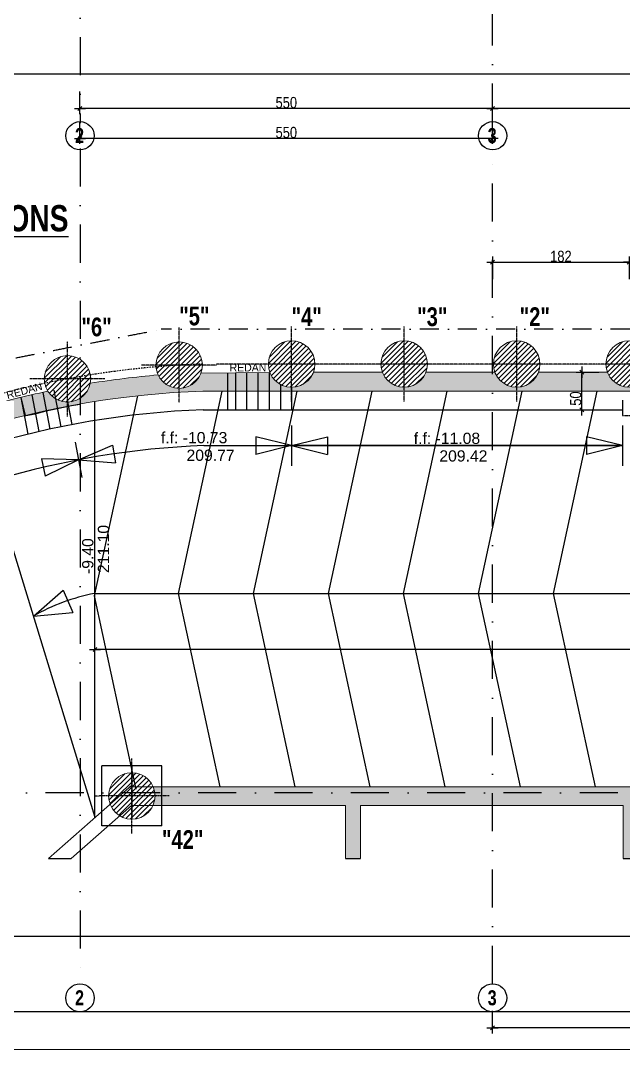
# Model space of a CAD drawing. Header units: millimetres. Extents: x -26249 to 60250, y -21218 to 23336.
# Drawn here: x 51418 to 52222, y -1232 to 141 of the extents above; entities that cross this region are included whole.
import ezdxf
from ezdxf.enums import TextEntityAlignment as Align

# ---------------------------------------------------------------- set-up
doc = ezdxf.new("R2010")
doc.units = ezdxf.units.MM
doc.linetypes.add('TIRETPTX2', pattern=[50.8, 25.4, -12.7, 0, -12.7])
for name, color, linetype in [('01_cote_gen', 4, 'Continuous'), ('01_linteaux', 2, 'Continuous'), ('01_poch_murs', 253, 'Continuous'), ('01_texte', 230, 'Continuous'), ('AA_COTES', 2, 'Continuous')]:
    doc.layers.add(name, color=color, linetype=linetype)
for name, color, linetype, lineweight in [('01_murs_coup', 5, 'Continuous', 60), ('01_PIEUX', 5, 'Continuous', 60), ('B Général', 7, 'Continuous', 5)]:
    doc.layers.add(name, color=color, linetype=linetype, lineweight=lineweight)
doc.styles.add('impact', font='impact.ttf')
doc.styles.add('MATTE_TXT', font='arial.ttf')
doc.styles.add('STYLE2', font='ARIALN.TTF')
doc.dimstyles.new('JB50', dxfattribs={"dimscale": 0.1, "dimtxt": 150, "dimasz": 15, "dimexe": 0.1, "dimexo": 0.1, "dimgap": 0.09, "dimtad": 1, "dimdec": 1, "dimdsep": 46, "dimtxsty": 'STYLE2', "dimblk1": 'BOND_G', "dimblk2": 'BOND_D', "dimsah": 1, "dimcen": 1.5, "dimdle": 0.01, "dimse1": 1, "dimse2": 1, "dimclrd": 4, "dimclre": 2, "dimclrt": 6, "dimazin": 2, "dimtfac": 2.333333, "dimtdec": 1, "dimtix": 1, "dimtmove": 2, "dimatfit": 3, "dimldrblk": 'BOND_G', "dimfxl": 1, "dimtolj": 1, "dimtzin": 0, "dimarcsym": 0})

# ---------------------------------------------------------------- blocks, each defined once
blk = doc.blocks.new('BOND_G')
at = {"layer": 'AA_COTES', "color": 0}
for p, q in [((0, -5), (0, 15)), ((5, 0), (-5, 0)), ((1.77, 1.77), (-1.77, -1.77))]:
    blk.add_line(p, q, dxfattribs=at)
blk = doc.blocks.new('BOND_D')
at = {"layer": 'AA_COTES', "color": 0}
for p, q in [((5, 0), (-5, 0)), ((-1.77, -1.77), (1.77, 1.77)), ((0, 5), (0, -15))]:
    blk.add_line(p, q, dxfattribs=at)
blk = doc.blocks.new('*D1538')
at = {"layer": '01_cote_gen', "color": 4, "lineweight": -2, "ltscale": 3, "transparency": 16777216}
blk.add_line((52166.4, -376.6), (52166.4, -329.6), dxfattribs=at)
at = {"layer": 'Defpoints', "color": 0, "ltscale": 3, "transparency": 16777216}
for p in [(52166.4, -328.1), (52176.4, -328.1), (52176.4, -378.1)]:
    blk.add_point(p, dxfattribs=at)
at = {"layer": '01_cote_gen', "color": 4, "lineweight": -2, "ltscale": 3, "transparency": 16777216, "xscale": 1.5, "yscale": 1.5, "zscale": 1.5}
for name, p, rotation in [('BOND_D', (52166.4, -328.1), 90), ('BOND_G', (52166.4, -378.1), 270)]:
    blk.add_blockref(name, p, dxfattribs=dict(at, rotation=rotation))
at = {"layer": '01_cote_gen', "color": 6, "ltscale": 3, "transparency": 16777216, "insert": (52158.2, -363.2), "char_height": 15, "attachment_point": 5, "rotation": 90, "style": 'STYLE2'}
blk.add_mtext('\\A1;50', dxfattribs=at)
blk = doc.blocks.new('*D1548')
at = {"layer": '01_cote_gen', "color": 4, "lineweight": -2, "transparency": 16777216}
blk.add_line((53183, -698.1), (51519, -698.1), dxfattribs=at)
at = {"layer": 'Defpoints', "color": 0, "transparency": 16777216}
for p in [(51517.5, -698.1), (53184.5, -705.6), (51517.5, -770.6)]:
    blk.add_point(p, dxfattribs=at)
at = {"layer": '01_cote_gen', "color": 4, "lineweight": -2, "transparency": 16777216, "xscale": 1.5, "yscale": 1.5, "zscale": 1.5, "rotation": 180}
blk.add_blockref('BOND_D', (51517.5, -698.1), dxfattribs=at)
at = {"layer": '01_cote_gen', "color": 4, "lineweight": -2, "transparency": 16777216, "xscale": 1.5, "yscale": 1.5, "zscale": 1.5}
blk.add_blockref('BOND_G', (53184.5, -698.1), dxfattribs=at)
at = {"layer": '01_cote_gen', "color": 6, "transparency": 16777216, "insert": (52351, -690.4), "char_height": 15, "attachment_point": 5, "style": 'STYLE2'}
blk.add_mtext('\\A1;1667', dxfattribs=at)
blk = doc.blocks.new('*D1564')
at = {"layer": '01_cote_gen', "color": 4, "lineweight": -2, "transparency": 16777216}
blk.add_line((52656, -1202.8), (52049, -1202.8), dxfattribs=at)
at = {"layer": 'Defpoints', "color": 0, "transparency": 16777216}
for p in [(52047.5, -1114.6), (52657.5, -1114.6), (52047.5, -1202.8)]:
    blk.add_point(p, dxfattribs=at)
at = {"layer": '01_cote_gen', "color": 4, "lineweight": -2, "transparency": 16777216, "xscale": 1.5, "yscale": 1.5, "zscale": 1.5, "rotation": 180}
blk.add_blockref('BOND_D', (52047.5, -1202.8), dxfattribs=at)
at = {"layer": '01_cote_gen', "color": 4, "lineweight": -2, "transparency": 16777216, "xscale": 1.5, "yscale": 1.5, "zscale": 1.5}
blk.add_blockref('BOND_G', (52657.5, -1202.8), dxfattribs=at)
at = {"layer": '01_cote_gen', "color": 6, "transparency": 16777216, "insert": (52352.5, -1195.2), "char_height": 15, "attachment_point": 5, "style": 'STYLE2'}
blk.add_mtext('\\A1;610', dxfattribs=at)
blk = doc.blocks.new('*D1565')
at = {"layer": '01_cote_gen', "color": 4, "lineweight": -2, "transparency": 16777216}
blk.add_line((52046, -16), (51499, -16), dxfattribs=at)
at = {"layer": 'Defpoints', "color": 0, "transparency": 16777216}
for p in [(51497.5, 65.2), (51497.5, -16), (52047.5, -1114.6)]:
    blk.add_point(p, dxfattribs=at)
at = {"layer": '01_cote_gen', "color": 4, "lineweight": -2, "transparency": 16777216, "xscale": 1.5, "yscale": 1.5, "zscale": 1.5, "rotation": 180}
blk.add_blockref('BOND_D', (51497.5, -16), dxfattribs=at)
at = {"layer": '01_cote_gen', "color": 4, "lineweight": -2, "transparency": 16777216, "xscale": 1.5, "yscale": 1.5, "zscale": 1.5}
blk.add_blockref('BOND_G', (52047.5, -16), dxfattribs=at)
at = {"layer": '01_cote_gen', "color": 6, "transparency": 16777216, "insert": (51772.5, -8.3), "char_height": 15, "attachment_point": 5, "style": 'STYLE2'}
blk.add_mtext('\\A1;550', dxfattribs=at)
blk = doc.blocks.new('*D1447')
at = {"layer": '01_cote_gen', "color": 4, "lineweight": -2, "transparency": 16777216}
blk.add_line((52049, -181.2), (52228, -181.2), dxfattribs=at)
at = {"layer": 'Defpoints', "color": 0, "transparency": 16777216}
for p in [(52229.5, -181.2), (52229.5, -318.8), (52047.5, -436.2)]:
    blk.add_point(p, dxfattribs=at)
at = {"layer": '01_cote_gen', "color": 4, "lineweight": -2, "transparency": 16777216, "xscale": 1.5, "yscale": 1.5, "zscale": 1.5, "rotation": 180}
blk.add_blockref('BOND_G', (52047.5, -181.2), dxfattribs=at)
at = {"layer": '01_cote_gen', "color": 4, "lineweight": -2, "transparency": 16777216, "xscale": 1.5, "yscale": 1.5, "zscale": 1.5}
blk.add_blockref('BOND_D', (52229.5, -181.2), dxfattribs=at)
at = {"layer": '01_cote_gen', "color": 6, "transparency": 16777216, "insert": (52138.5, -173.6), "char_height": 15, "attachment_point": 5, "style": 'STYLE2'}
blk.add_mtext('\\A1;182', dxfattribs=at)
blk = doc.blocks.new('*D1516')
at = {"layer": '01_cote_gen', "color": 4, "lineweight": -2, "transparency": 16777216}
blk.add_line((52656, 23.9), (52049, 23.9), dxfattribs=at)
at = {"layer": 'Defpoints', "color": 0, "transparency": 16777216}
for p in [(52047.5, 112.2), (52657.5, 112.2), (52047.5, 23.9)]:
    blk.add_point(p, dxfattribs=at)
at = {"layer": '01_cote_gen', "color": 4, "lineweight": -2, "transparency": 16777216, "xscale": 1.5, "yscale": 1.5, "zscale": 1.5, "rotation": 180}
blk.add_blockref('BOND_D', (52047.5, 23.9), dxfattribs=at)
at = {"layer": '01_cote_gen', "color": 4, "lineweight": -2, "transparency": 16777216, "xscale": 1.5, "yscale": 1.5, "zscale": 1.5}
blk.add_blockref('BOND_G', (52657.5, 23.9), dxfattribs=at)
at = {"layer": '01_cote_gen', "color": 6, "transparency": 16777216, "insert": (52352.5, 31.6), "char_height": 15, "attachment_point": 5, "style": 'STYLE2'}
blk.add_mtext('\\A1;610', dxfattribs=at)
blk = doc.blocks.new('*D1517')
at = {"layer": '01_cote_gen', "color": 4, "lineweight": -2, "transparency": 16777216}
blk.add_line((52046, 23.9), (51499, 23.9), dxfattribs=at)
at = {"layer": 'Defpoints', "color": 0, "transparency": 16777216}
for p in [(52047.5, 112.2), (51497.5, 105.1), (51497.5, 23.9)]:
    blk.add_point(p, dxfattribs=at)
at = {"layer": '01_cote_gen', "color": 4, "lineweight": -2, "transparency": 16777216, "xscale": 1.5, "yscale": 1.5, "zscale": 1.5, "rotation": 180}
blk.add_blockref('BOND_D', (51497.5, 23.9), dxfattribs=at)
at = {"layer": '01_cote_gen', "color": 4, "lineweight": -2, "transparency": 16777216, "xscale": 1.5, "yscale": 1.5, "zscale": 1.5}
blk.add_blockref('BOND_G', (52047.5, 23.9), dxfattribs=at)
at = {"layer": '01_cote_gen', "color": 6, "transparency": 16777216, "insert": (51772.5, 31.6), "char_height": 15, "attachment_point": 5, "style": 'STYLE2'}
blk.add_mtext('\\A1;550', dxfattribs=at)

msp = doc.modelspace()

# ---------------------------------------------------------------- hatches: boundary and pattern name
at = {"layer": '01_poch_murs'}
h = msp.add_hatch(dxfattribs=at)
h.set_pattern_fill('ANSI31', color=256, scale=1.5)
h.set_pattern_definition([(45, (33420.9527, 8384.6942), (-3.367596, 3.367596), [])])
h.paths.add_polyline_path([(51629.645, -287.573, 0.41421356), (51598.645, -318.573), (51629.645, -318.573)])
h.paths.add_polyline_path([(51629.645, -318.573), (51598.645, -318.573, 0.41421356), (51629.645, -349.573)])
h.paths.add_polyline_path([(51629.645, -287.573), (51629.645, -318.573), (51660.645, -318.573, 0.41421356)])
h.paths.add_polyline_path([(51660.645, -318.573), (51629.645, -318.573), (51629.645, -349.573, 0.41421356)])
h = msp.add_hatch(dxfattribs=at)
h.set_pattern_fill('ANSI31', color=256, scale=1.5)
h.set_pattern_definition([(45, (33570.868, 8386.1233), (-3.367596, 3.367596), [])])
h.paths.add_polyline_path([(51779.56, -286.144, 0.41421356), (51748.56, -317.144), (51779.56, -317.144)])
h.paths.add_polyline_path([(51779.56, -317.144), (51748.56, -317.144, 0.41421356), (51779.56, -348.144)])
h.paths.add_polyline_path([(51779.56, -286.144), (51779.56, -317.144), (51810.56, -317.144, 0.41421356)])
h.paths.add_polyline_path([(51810.56, -317.144), (51779.56, -317.144), (51779.56, -348.144, 0.41421356)])
h = msp.add_hatch(dxfattribs=at)
h.set_pattern_fill('ANSI31', color=256, scale=1.5)
h.set_pattern_definition([(45, (33720.868, 8386.1233), (-3.367596, 3.367596), [])])
h.paths.add_polyline_path([(51929.56, -286.144, 0.41421356), (51898.56, -317.144), (51929.56, -317.144)])
h.paths.add_polyline_path([(51929.56, -317.144), (51898.56, -317.144, 0.41421356), (51929.56, -348.144)])
h.paths.add_polyline_path([(51929.56, -286.144), (51929.56, -317.144), (51960.56, -317.144, 0.41421356)])
h.paths.add_polyline_path([(51960.56, -317.144), (51929.56, -317.144), (51929.56, -348.144, 0.41421356)])
h = msp.add_hatch(dxfattribs=at)
h.set_pattern_fill('ANSI31', color=256, scale=1.5)
h.set_pattern_definition([(45, (33870.868, 8386.1233), (-3.367596, 3.367596), [])])
h.paths.add_polyline_path([(52079.56, -286.144, 0.41421356), (52048.56, -317.144), (52079.56, -317.144)])
h.paths.add_polyline_path([(52079.56, -317.144), (52048.56, -317.144, 0.41421356), (52079.56, -348.144)])
h.paths.add_polyline_path([(52079.56, -286.144), (52079.56, -317.144), (52110.56, -317.144, 0.41421356)])
h.paths.add_polyline_path([(52110.56, -317.144), (52079.56, -317.144), (52079.56, -348.144, 0.41421356)])
h = msp.add_hatch(dxfattribs=at)
h.set_pattern_fill('ANSI31', color=256, scale=1.5)
h.set_pattern_definition([(45, (34020.868, 8386.1233), (-3.367596, 3.367596), [])])
h.paths.add_polyline_path([(52229.56, -286.144, 0.41421356), (52198.56, -317.144), (52229.56, -317.144)])
h.paths.add_polyline_path([(52229.56, -317.144), (52198.56, -317.144, 0.41421356), (52229.56, -348.144)])
h.paths.add_polyline_path([(52229.56, -286.144), (52229.56, -317.144), (52260.56, -317.144, 0.41421356)])
h.paths.add_polyline_path([(52260.56, -317.144), (52229.56, -317.144), (52229.56, -348.144, 0.41421356)])
h = msp.add_hatch(color=256, dxfattribs=at)
h.dxf.hatch_style = 1
h.paths.add_polyline_path([(53244.404, -309.798), (53030.576, -310.235), (52612.809, -313.183), (52260.523, -315.628, -0.0122371), (52260.56, -317.144, -0.83329013), (52200.578, -328.144), (52108.543, -328.144, -0.69006556), (52050.578, -328.144), (51958.543, -328.144, -0.69006556), (51900.578, -328.144), (51808.543, -328.144, -0.68666796), (51750.68, -328.411), (51658.744, -329.263, -0.66670859), (51601.564, -331.705, 0.01891787), (51511.267, -342.83, -0.68126896), (51454.547, -353.409, 0.00769277), (51418.463, -361.622), (51424.385, -385.91, -0.05087297), (51661.168, -353.144), (52220.66, -353.144), (52269.709, -353.144), (52269.709, -340.564), (52612.982, -338.182), (53030.69, -335.235), (53244.455, -334.797)])
h = msp.add_hatch(dxfattribs=at)
h.set_pattern_fill('ANSI31', color=256, scale=1.5)
h.set_pattern_definition([(45, (33272.134, 8366.302), (-3.367596, 3.367596), [])])
h.paths.add_polyline_path([(51480.827, -305.966, 0.41421356), (51449.827, -336.966), (51480.827, -336.966)])
h.paths.add_polyline_path([(51480.827, -336.966), (51449.827, -336.966, 0.41421356), (51480.827, -367.966)])
h.paths.add_polyline_path([(51480.827, -305.966), (51480.827, -336.966), (51511.827, -336.966, 0.41421356)])
h.paths.add_polyline_path([(51511.827, -336.966), (51480.827, -336.966), (51480.827, -367.966, 0.41421356)])
at = {"layer": '01_poch_murs', "ltscale": 3}
h = msp.add_hatch(color=256, dxfattribs=at)
h.dxf.hatch_style = 1
h.paths.add_polyline_path([(51750.68, -328.411), (51658.744, -329.263, -0.66670859), (51601.564, -331.705, 0.01891787), (51511.267, -342.83, -0.20580765), (51497.519, -363.088), (51497.519, -370.519, -0.03497636), (51661.168, -353.144), (51849.846, -353.144), (51849.846, -328.144), (51808.543, -328.144, -0.68666796)])
h = msp.add_hatch(color=256, dxfattribs=at)
h.dxf.hatch_style = 1
h.paths.add_polyline_path([(52050.578, -328.144), (51958.543, -328.144, -0.69006556), (51900.578, -328.144), (51849.846, -328.144), (51849.846, -353.144), (52220.584, -353.144), (52220.584, -346.816, -0.23263502), (52200.578, -328.144), (52108.543, -328.144, -0.69006556)])
h = msp.add_hatch(color=256, dxfattribs=at)
h.dxf.hatch_style = 1
h.paths.add_polyline_path([(51464.686, -363.432, -0.11653533), (51454.547, -353.409, 0.00144028), (51447.772, -354.862), (51452.476, -379.424, -0.00318472), (51467.154, -376.321)])
h.paths.add_polyline_path([(51447.772, -354.862, 0.00311946), (51433.128, -358.143), (51437.833, -382.715, -0.00318575), (51452.476, -379.424)])
h.paths.add_polyline_path([(51433.128, -358.143, 0.00312092), (51418.519, -361.608), (51423.227, -386.193, -0.0031873), (51437.833, -382.715)])
h.paths.add_polyline_path([(51480.827, -367.966, -0.13777035), (51464.686, -363.432), (51467.154, -376.321, -0.002959), (51480.827, -373.606)])
h.paths.add_polyline_path([(51497.519, -363.088, -0.14311505), (51480.827, -367.966), (51481.868, -373.406, -0.00337823), (51497.519, -370.519)])
at = {"layer": '01_poch_murs'}
h = msp.add_hatch(color=256, dxfattribs=at)
h.dxf.hatch_style = 1
h.paths.add_polyline_path([(51424.385, -385.91), (51418.463, -361.622, 0.01121893), (51366.333, -375.579, -0.68126896), (51311.35, -393.072, 0.01891333), (51226.542, -425.95, -0.01423605), (51226.593, -427.714, -0.66062577), (51174.137, -450.089, 0.01891333), (51094.03, -493.173, -0.0451712), (51094.534, -498.741, -0.61710708), (51045.001, -523.59, 0.01891333), (50970.818, -576.224, -0.07619286), (50972.242, -585.509, -0.57521779), (50925.914, -612.454, 0.01891333), (50858.787, -673.833, -0.10736101), (50861.581, -686.694, -0.18000707), (50854.042, -706.957), (50857.668, -710.472, -0.14140261)])
at = {"layer": '01_poch_murs', "ltscale": 3}
h = msp.add_hatch(color=256, dxfattribs=at)
h.dxf.hatch_style = 1
h.paths.add_polyline_path([(51480.827, -367.966), (51480.827, -373.606, -0.00022519), (51481.868, -373.406)])
at = {"layer": '01_poch_murs'}
h = msp.add_hatch(dxfattribs=at)
h.set_pattern_fill('ANSI31', color=256, scale=1.5)
h.set_pattern_definition([(45, (33357.877, 7809.8366), (-3.367596, 3.367596), [])])
h.paths.add_polyline_path([(51566.569, -862.431, 0.41421356), (51535.569, -893.431), (51566.569, -893.431)])
h.paths.add_polyline_path([(51566.569, -893.431), (51535.569, -893.431, 0.41421356), (51566.569, -924.431)])
h.paths.add_polyline_path([(51566.569, -862.431), (51566.569, -893.431), (51597.569, -893.431, 0.41421356)])
h.paths.add_polyline_path([(51597.569, -893.431), (51566.569, -893.431), (51566.569, -924.431, 0.41421356)])
h = msp.add_hatch(color=256, dxfattribs=at)
h.dxf.hatch_style = 1
h.paths.add_polyline_path([(53244.455, -881.131), (51595.025, -881.131, -0.10235519), (51597.569, -893.431, -0.10591855), (51594.849, -906.131), (51851.532, -906.131), (51851.532, -976.858), (51871.532, -976.858), (51871.532, -906.131), (52221.609, -906.131), (52221.609, -976.858), (52239.609, -976.858), (52239.609, -906.131), (52647.532, -906.131), (52647.532, -916.131), (52667.532, -916.131), (52667.532, -906.131), (53224.455, -906.131), (53224.455, -976.858), (53244.455, -976.858)])
h.paths.add_polyline_path([(53266.455, -881.131), (53246.455, -881.131), (53246.455, -976.858), (53266.455, -976.858)])

# ---------------------------------------------------------------- linework, layer by layer
at = {"layer": '01_cote_gen', "ltscale": 3}
msp.add_line((51566.569, -854.148), (51566.569, -923.158), dxfattribs=at)
at = {"layer": '01_linteaux', "linetype": 'TIRETPTX2', "ltscale": 2}
for p, q in [((52047.519, 6.331), (52047.519, 2849.444)), ((51497.519, 1847.948), (51497.519, 4.299)), ((51497.519, -29.418), (51497.519, -1144.066)), ((52047.519, -1144.066), (52047.519, -31.28)), ((59129.963, -889.131), (50572.366, -889.131))]:
    msp.add_line(p, q, dxfattribs=at)
at = {"layer": '01_linteaux', "color": 5, "linetype": 'TIRETPTX2'}
msp.add_line((52281.099, -270.765), (51605.68, -270.765), dxfattribs=at)
at = {"layer": '01_linteaux', "linetype": 'TIRETPTX2', "ltscale": 0.01}
for p, q in [((51629.645, -368.573), (51629.645, -268.573)), ((51779.56, -367.144), (51779.56, -267.144)), ((51929.56, -367.144), (51929.56, -267.144)), ((52079.56, -367.144), (52079.56, -267.144)), ((51480.827, -386.966), (51480.827, -286.966)), ((51679.645, -318.573), (51579.645, -318.573)), ((52260.56, -317.144), (51679.401, -317.144)), ((51530.827, -336.966), (51430.827, -336.966)), ((51566.569, -943.531), (51566.569, -843.531)), ((51616.569, -893.431), (51516.569, -893.531))]:
    msp.add_line(p, q, dxfattribs=at)
at = {"layer": '01_linteaux'}
for p, q in [((51694.56, -378.144), (51694.56, -328.931)), ((51704.56, -328.839), (51704.56, -378.144)), ((51719.56, -328.7), (51719.56, -378.144)), ((51734.56, -328.561), (51734.56, -378.144)), ((51749.56, -328.421), (51749.56, -378.144)), ((51447.78, -354.904), (51457.179, -403.986)), ((51462.486, -351.946), (51471.838, -400.781)), ((51764.56, -344.274), (51764.56, -378.144)), ((51779.56, -348.144), (51779.56, -378.144)), ((51418.519, -361.608), (51427.935, -410.78)), ((51433.128, -358.143), (51442.539, -407.287)), ((51480.2, -364.694), (51486.57, -397.96)), ((51480.827, -367.966), (51486.57, -397.96)), ((51517.455, -922.257), (51517.455, -367.156)), ((52220.584, -365.131), (52220.584, -385.906)), ((51661.618, -378.144), (52220.584, -378.144)), ((51517.536, -922.186), (51359.078, -403.838)), ((51606.569, -853.431), (51526.569, -853.431)), ((51526.569, -933.431), (51526.569, -853.431)), ((51606.569, -933.431), (51606.569, -853.431)), ((51606.569, -933.431), (51526.569, -933.431))]:
    msp.add_line(p, q, dxfattribs=at)
at = {"layer": '01_linteaux', "linetype": 'TIRETPTX2', "ltscale": 0.01}
msp.add_lwpolyline([(52220.584, -385.906), (52613.299, -383.181), (53030.895, -380.234), (53244.547, -379.797)], dxfattribs=at)
at = {"layer": '01_linteaux', "linetype": 'TIRETPTX2', "ltscale": 0.07}
msp.add_arc((51703.378, -1530.114), 1213.726, 91.990923, 152.881516, dxfattribs=at)
at = {"layer": '01_linteaux'}
msp.add_arc((51703.378, -1530.114), 1152.726, 92.076105, 151.317615, dxfattribs=at)
at = {"layer": '01_linteaux', "color": 5, "linetype": 'TIRETPTX2'}
msp.add_open_spline([(51212.079, -348.252), (51405.291, -310.215), (51598.502, -272.178), (51602.091, -271.471), (51605.68, -270.765)], degree=2, knots=[0, 0, 0, 1, 1, 1.01857444, 1.01857444, 1.01857444], dxfattribs=at)
at = {"layer": '01_murs_coup', "linetype": 'Continuous', "lineweight": 5}
for p, q in [((51658.744, -329.263), (51750.68, -328.411)), ((51808.543, -328.144), (51900.578, -328.144)), ((51958.543, -328.144), (52050.578, -328.144)), ((52108.543, -328.144), (52200.578, -328.144)), ((51661.168, -353.144), (52220.66, -353.144)), ((51566.569, -879.085), (51455.339, -976.858)), ((51564.242, -881.131), (53244.455, -881.131)), ((51566.094, -906.131), (51485.632, -976.858)), ((51566.094, -906.131), (51851.532, -906.131)), ((51851.532, -976.858), (51851.532, -906.131)), ((51871.532, -976.858), (51871.532, -906.131)), ((51871.532, -906.131), (52221.609, -906.131)), ((52221.609, -976.858), (52221.609, -906.131)), ((52221.609, -976.858), (52221.609, -906.131)), ((59200.424, -1231.677), (50478.456, -1231.677))]:
    msp.add_line(p, q, dxfattribs=at)
for radius, start, end in [(1202.726, 94.856074, 99.191213), (1177.726, 92.053949, 151.980914), (1202.726, 101.940114, 106.274213)]:
    msp.add_arc((51703.378, -1530.114), radius, start, end, dxfattribs=at)
at = {"layer": '01_PIEUX', "linetype": 'Continuous', "lineweight": 5}
msp.add_line((52220.66, -353.144), (52269.709, -353.144), dxfattribs=at)
for centre in [(51629.645, -318.573), (51779.56, -317.144), (51929.56, -317.144), (52079.56, -317.144), (52229.56, -317.144), (51480.827, -336.966), (51566.569, -893.431)]:
    msp.add_circle(centre, 31, dxfattribs=at)
at = {"layer": '01_poch_murs', "ltscale": 3}
for p, q in [((51628.793, -623.131), (51687.041, -353.144)), ((51728.793, -623.131), (51787.041, -353.144)), ((51828.793, -623.131), (51887.041, -353.144)), ((51928.793, -623.131), (51987.041, -353.144)), ((52028.793, -623.131), (52087.041, -353.144)), ((52128.793, -623.131), (52187.041, -353.144)), ((51486.224, -372.581), (51497.519, -370.519)), ((51516.821, -626.428), (51574.416, -359.47)), ((51423.227, -386.194), (51437.959, -383.373)), ((51437.959, -383.373), (51452.476, -379.424)), ((51452.476, -379.424), (51467.208, -376.603)), ((51467.208, -376.603), (51486.224, -372.581)), ((51572.483, -884.428), (51516.821, -626.428)), ((51684.455, -881.131), (51628.793, -623.131)), ((51784.455, -881.131), (51728.793, -623.131)), ((51884.455, -881.131), (51828.793, -623.131)), ((51984.455, -881.131), (51928.793, -623.131)), ((52084.455, -881.131), (52028.793, -623.131)), ((52184.455, -881.131), (52128.793, -623.131))]:
    msp.add_line(p, q, dxfattribs=at)
at = {"layer": '01_poch_murs'}
for p, q in [((51418.463, -361.622), (51424.385, -385.91)), ((51455.339, -976.858), (51485.632, -976.858)), ((51851.532, -976.858), (51871.532, -976.858)), ((52221.609, -976.858), (52239.609, -976.858))]:
    msp.add_line(p, q, dxfattribs=at)
at = {"layer": '01_texte'}
for p, q in [((50665.453, 69.881), (54659.115, 69.881)), ((51779.56, -398.98), (51779.56, -453.135)), ((52220.584, -398.98), (52220.584, -453.135)), ((51491.076, -421.489), (51500.088, -468.548)), ((51779.56, -426.058), (51731.691, -414.24)), ((51731.691, -414.24), (51731.691, -437.876)), ((51779.56, -426.058), (51827.429, -414.24)), ((51827.429, -414.24), (51827.429, -437.876)), ((52220.584, -426.058), (52172.715, -414.24)), ((52172.715, -414.24), (52172.715, -437.876)), ((51495.582, -445.018), (51540.909, -425.612)), ((51540.909, -425.612), (51544.732, -448.936)), ((51662.496, -426.058), (52220.584, -426.058)), ((51779.56, -426.058), (51731.691, -437.876)), ((52220.584, -426.058), (51779.56, -426.058)), ((51779.56, -426.058), (51827.429, -437.876)), ((52220.584, -426.058), (52172.715, -437.876)), ((51495.582, -445.018), (51446.299, -443.497)), ((51446.299, -443.497), (51451.254, -466.608)), ((51495.582, -445.018), (51451.254, -466.608)), ((51495.582, -445.018), (51544.732, -448.936)), ((51435.429, -653.6), (51475.219, -618.798)), ((51475.219, -618.798), (51488.058, -648.636)), ((51517.455, -623.131), (53183.928, -623.131)), ((51435.429, -653.6), (51488.058, -648.636)), ((50665.453, -1080.516), (54659.115, -1080.516)), ((59200.424, -1181.677), (50528.456, -1181.677))]:
    msp.add_line(p, q, dxfattribs=at)
for centre in [(51497.516, -12.475), (52047.516, -12.475), (51497.516, -1162.872), (52047.516, -1162.872)]:
    msp.add_circle(centre, 18.806, dxfattribs=at)
for centre, radius, start, end in [((51703.378, -1530.114), 1104.813, 92.12065, 149.94915), ((51566.569, -881.131), 262.618, 100.892158, 119.957403)]:
    msp.add_arc(centre, radius, start, end, dxfattribs=at)
at = {"layer": 'B Général', "color": 7, "linetype": 'Continuous', "lineweight": 18}
msp.add_line((51871.532, -906.131), (52221.609, -906.131), dxfattribs=at)

# ---------------------------------------------------------------- texts
at = {"layer": '01_texte', "style": 'impact'}
msp.add_text('%%UVUE EN PLAN FONDATIONS', height=35, dxfattribs=at).set_placement((51226.654, -150.587), align=Align.BOTTOM_CENTER)
for s, p in [('"5"', (51649.91, -273.017)), ('"4"', (51799.671, -273.97)), ('"3"', (51967.056, -273.97)), ('"2"', (52103.711, -273.97)), ('"6"', (51519.583, -287.615)), ('"42"', (51634.407, -971.58))]:
    msp.add_text(s, height=25, rotation=0, dxfattribs=at).set_placement(p, align=Align.BOTTOM_CENTER)
at = {"layer": '01_texte', "style": 'MATTE_TXT'}
for s, height, p in [('REDAN', 10, (51696.945, -326.955)), ('f.f: -10.73', 15, (51605.386, -422.838)), ('f.f: -11.08', 15, (51942.387, -423.751)), ('209.77', 15, (51639.499, -446.359)), ('209.42', 15, (51976.499, -447.271))]:
    msp.add_text(s, height=height, dxfattribs=at).set_placement(p)
for s, height, rotation, p in [('REDAN', 10, 15.15605, (51401.002, -363.92)), ('211.10', 15, 90, (51536.258, -595.909)), ('-9.40', 15, 90, (51515.33, -597.322))]:
    msp.add_text(s, height=height, rotation=rotation, dxfattribs=at).set_placement(p)
at = {"layer": '01_texte', "char_height": 20, "attachment_point": 1, "line_spacing_factor": 0.895453, "style": 'impact'}
for s, insert in [('2', (51490.947, -2.368)), ('3', (52040.947, -2.368)), ('2', (51490.947, -1152.765)), ('3', (52040.947, -1152.765))]:
    msp.add_mtext(s, dxfattribs=dict(at, insert=insert))

# ---------------------------------------------------------------- dimensions: what is measured, and where the dimension line sits
at = {"layer": '01_cote_gen'}
for base, p1, p2, picture, middle in [((51497.519, 23.941), (52047.519, 112.224), (51497.519, 105.129), '*D1517', (51772.519, 31.609)), ((52047.519, 23.941), (52657.519, 112.224), (52047.519, 112.224), '*D1516', (52352.519, 31.609)), ((51497.519, -16.011), (52047.519, -1114.559), (51497.519, 65.177), '*D1565', (51772.519, -8.343)), ((52229.519, -181.232), (52047.519, -436.16), (52229.519, -318.83), '*D1447', (52138.519, -173.564)), ((51517.455, -698.116), (53184.455, -705.616), (51517.455, -770.579), '*D1548', (52350.955, -690.448)), ((52047.519, -1202.842), (52657.519, -1114.559), (52047.519, -1114.559), '*D1564', (52352.519, -1195.175))]:
    dim = msp.add_linear_dim(base=base, p1=p1, p2=p2, dimstyle='JB50', dxfattribs=at)
    dim.commit()
    dim.dimension.update_dxf_attribs({"geometry": picture, "text_midpoint": middle})
at = {"layer": '01_cote_gen', "ltscale": 3}
dim = msp.add_linear_dim(base=(52166.43, -328.144), p1=(52176.358, -378.144), p2=(52176.358, -328.144), angle=90, dimstyle='JB50', dxfattribs=at)
dim.commit()
dim.dimension.update_dxf_attribs({"geometry": '*D1538', "text_midpoint": (52158.169, -363.152), "dimtype": 160})

doc.saveas('drawing.dxf')
